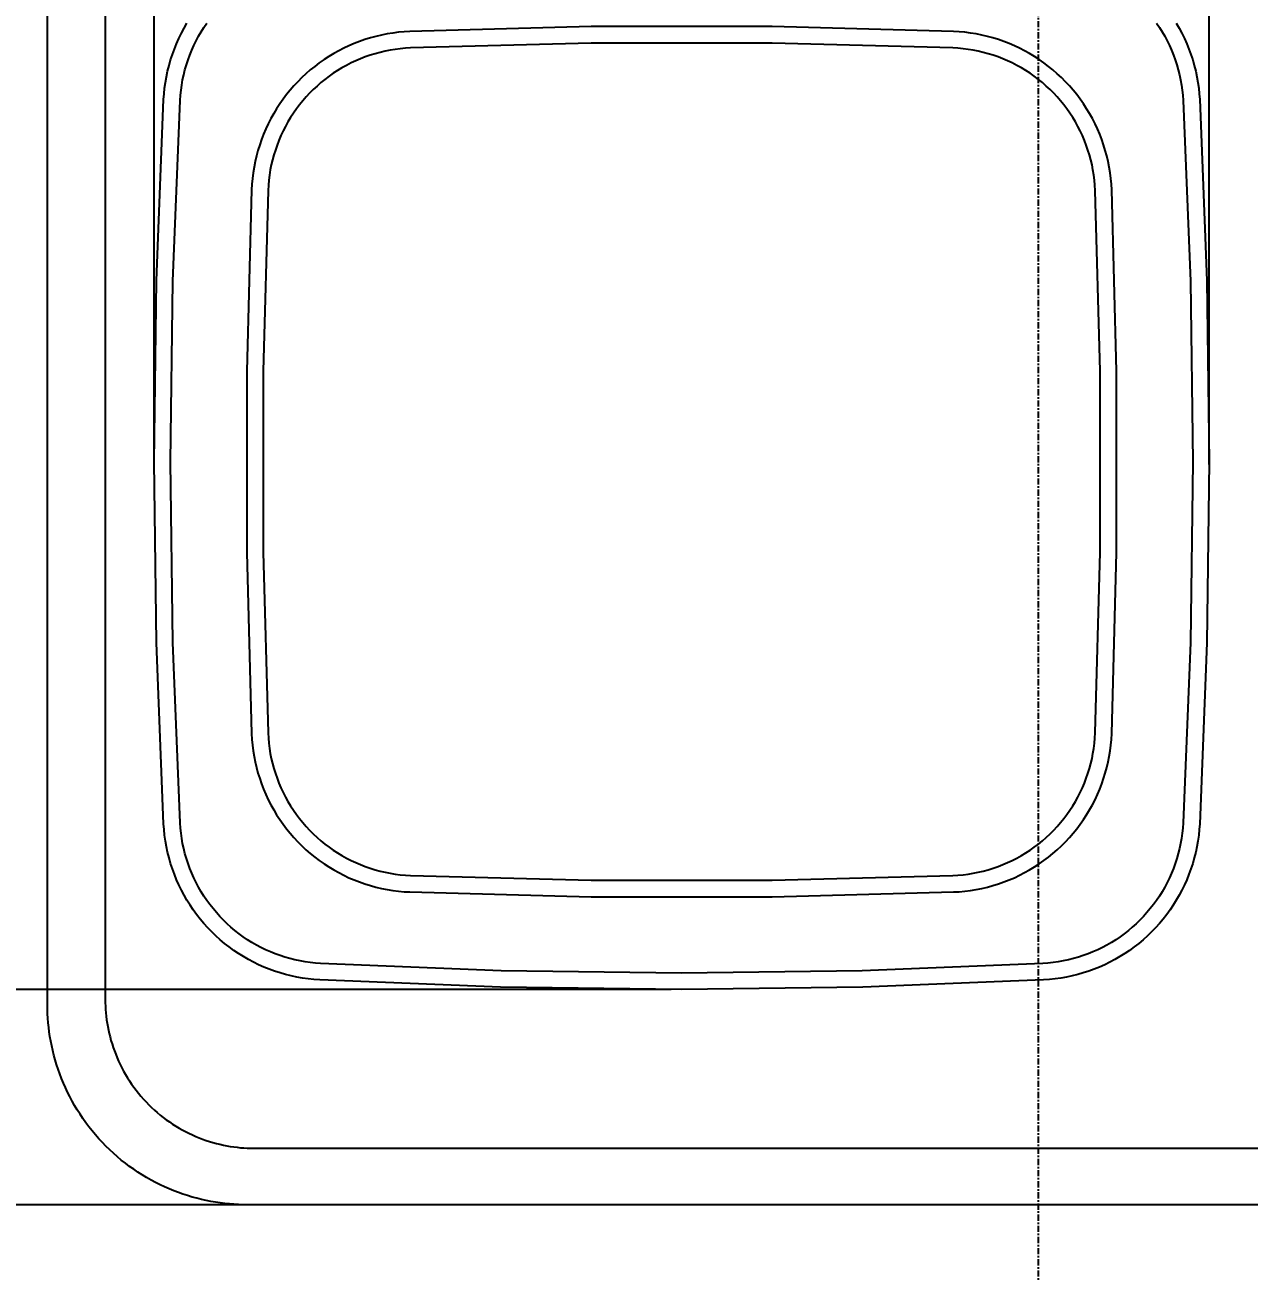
# Model space of a CAD drawing. Header units: millimetres. Extents: x 2411 to 3461, y 1233 to 2718.
# Drawn here: x 2595.2 to 2669.3, y 2115.9 to 2191.3 of the extents above; entities that cross this region are included whole.
import ezdxf

# ---------------------------------------------------------------- set-up
doc = ezdxf.new("R2010")
doc.units = ezdxf.units.MM
doc.linetypes.add('CENTER', pattern=[0.6, 0.375, -0.075, 0.075, -0.075])
for name, color, linetype in [('CEN2', 1, 'Continuous'), ('DIM2', 3, 'Continuous'), ('main', 7, 'Continuous')]:
    doc.layers.add(name, color=color, linetype=linetype)
doc.styles.get("Standard").update_dxf_attribs({"font": 'arial.ttf'})
doc.dimstyles.new('ISO-25', dxfattribs={"dimtxt": 2.5, "dimasz": 2.5, "dimexe": 1.25, "dimexo": 0.625, "dimtad": 1, "dimtxsty": 'Standard', "dimcen": 2.5, "dimadec": 0, "dimazin": 0, "dimtfac": 1, "dimtmove": 0, "dimatfit": 3, "dimfxl": 1, "dimarcsym": 0})

# ---------------------------------------------------------------- blocks, each defined once
blk = doc.blocks.new('*D41')
at = {"layer": 'Defpoints', "color": 0, "transparency": 16777216}
for p in [(2676.231, 2190.652), (2705.946, 2172.158)]:
    blk.add_point(p, dxfattribs=at)
at = {"layer": 'DIM2', "color": 0, "lineweight": -2, "transparency": 16777216}
for p, q in [((2666.043, 2196.992), (2655.855, 2203.333)), ((2676.231, 2190.652), (2705.946, 2172.158)), ((2761.295, 2137.71), (2716.134, 2165.817))]:
    blk.add_line(p, q, dxfattribs=at)
at = {"layer": 'DIM2', "color": 0, "transparency": 16777216}
for points in [[(2667.1, 2198.69), (2664.986, 2195.294), (2676.231, 2190.652)], [(2717.191, 2167.515), (2715.077, 2164.119), (2705.946, 2172.158)]]:
    blk.add_solid(points, dxfattribs=at)
at = {"layer": 'DIM2', "color": 0, "transparency": 16777216, "insert": (2750.413, 2159.205), "char_height": 15, "attachment_point": 5, "rotation": 328.10268}
blk.add_mtext('{\\fMS PGothic|b0|i0|c128|p34;∅35}', dxfattribs=at)
blk = doc.blocks.new('*D42')
at = {"layer": 'Defpoints', "color": 0, "transparency": 16777216}
for p in [(2634.986, 2196.802), (2556.517, 2132.913), (2634.986, 2132.913)]:
    blk.add_point(p, dxfattribs=at)
at = {"layer": 'DIM2', "color": 0, "lineweight": -2, "transparency": 16777216}
for p, q in [((2634.361, 2196.802), (2555.267, 2196.802)), ((2556.517, 2184.802), (2556.517, 2144.913)), ((2634.361, 2132.913), (2555.267, 2132.913))]:
    blk.add_line(p, q, dxfattribs=at)
at = {"layer": 'DIM2', "color": 0, "transparency": 16777216}
for points in [[(2554.517, 2184.802), (2558.517, 2184.802), (2556.517, 2196.802)], [(2554.517, 2144.913), (2558.517, 2144.913), (2556.517, 2132.913)]]:
    blk.add_solid(points, dxfattribs=at)
at = {"layer": 'DIM2', "color": 0, "transparency": 16777216, "insert": (2543.859, 2164.857), "char_height": 15, "attachment_point": 5, "rotation": 90}
blk.add_mtext('64', dxfattribs=at)
blk = doc.blocks.new('*D35')
at = {"layer": 'Defpoints', "color": 0, "transparency": 16777216}
for p in [(2666.93, 2236.157), (2603.043, 2164.063), (2666.93, 2164.063)]:
    blk.add_point(p, dxfattribs=at)
at = {"layer": 'DIM2', "color": 0, "lineweight": -2, "transparency": 16777216}
for p, q in [((2603.043, 2164.688), (2603.043, 2237.407)), ((2666.93, 2164.688), (2666.93, 2237.407)), ((2615.043, 2236.157), (2654.93, 2236.157))]:
    blk.add_line(p, q, dxfattribs=at)
at = {"layer": 'DIM2', "color": 0, "transparency": 16777216}
for points in [[(2615.043, 2238.157), (2615.043, 2234.157), (2603.043, 2236.157)], [(2654.93, 2238.157), (2654.93, 2234.157), (2666.93, 2236.157)]]:
    blk.add_solid(points, dxfattribs=at)
at = {"layer": 'DIM2', "color": 0, "transparency": 16777216, "insert": (2634.986, 2248.816), "char_height": 15, "attachment_point": 5}
blk.add_mtext('64', dxfattribs=at)
blk = doc.blocks.new('*D37')
at = {"layer": 'Defpoints', "color": 0, "transparency": 16777216}
for p in [(2617.309, 2221.892), (2511.226, 2119.892), (2626.82, 2119.892)]:
    blk.add_point(p, dxfattribs=at)
at = {"layer": 'DIM2', "color": 0, "lineweight": -2, "transparency": 16777216}
for p, q in [((2616.684, 2221.892), (2509.976, 2221.892)), ((2511.226, 2209.892), (2511.226, 2131.892)), ((2626.195, 2119.892), (2509.976, 2119.892))]:
    blk.add_line(p, q, dxfattribs=at)
at = {"layer": 'DIM2', "color": 0, "transparency": 16777216}
for points in [[(2509.226, 2209.892), (2513.226, 2209.892), (2511.226, 2221.892)], [(2509.226, 2131.892), (2513.226, 2131.892), (2511.226, 2119.892)]]:
    blk.add_solid(points, dxfattribs=at)
at = {"layer": 'DIM2', "color": 0, "transparency": 16777216, "insert": (2498.568, 2169.81), "char_height": 15, "attachment_point": 5, "rotation": 90}
blk.add_mtext('102', dxfattribs=at)

msp = doc.modelspace()

# ---------------------------------------------------------------- linework, layer by layer
at = {"layer": 'CEN2', "linetype": 'CENTER'}
msp.add_line((2656.589, 1958.27), (2656.589, 2229.61), dxfattribs=at)
at = {"layer": 'main'}
for p, q in [((2596.592, 2131.724), (2596.589, 2197.539)), ((2600.091, 2197.511), (2600.089, 2132.311)), ((2604.547, 2190.468), (2604.699, 2190.781)), ((2604.699, 2190.781), (2604.863, 2191.089)), ((2604.863, 2191.089), (2605.037, 2191.391)), ((2605.738, 2190.604), (2605.894, 2190.875)), ((2605.894, 2190.875), (2606.061, 2191.141)), ((2606.061, 2191.141), (2606.236, 2191.401)), ((2617.155, 2190.745), (2616.816, 2190.677)), ((2617.497, 2190.8), (2617.155, 2190.745)), ((2617.841, 2190.844), (2617.497, 2190.8)), ((2618.186, 2190.876), (2617.841, 2190.844)), ((2618.531, 2190.896), (2618.186, 2190.876)), ((2629.5, 2191.189), (2618.531, 2190.896)), ((2640.473, 2191.189), (2629.5, 2191.189)), ((2651.441, 2190.896), (2640.473, 2191.189)), ((2651.787, 2190.876), (2651.441, 2190.896)), ((2652.132, 2190.844), (2651.787, 2190.876)), ((2652.476, 2190.8), (2652.132, 2190.844)), ((2652.817, 2190.745), (2652.476, 2190.8)), ((2653.157, 2190.677), (2652.817, 2190.745)), ((2663.737, 2191.401), (2663.912, 2191.141)), ((2663.912, 2191.141), (2664.078, 2190.875)), ((2664.078, 2190.875), (2664.235, 2190.604)), ((2664.935, 2191.391), (2665.11, 2191.089)), ((2665.11, 2191.089), (2665.273, 2190.781)), ((2665.273, 2190.781), (2665.426, 2190.468)), ((2604.274, 2189.827), (2604.405, 2190.15)), ((2604.405, 2190.15), (2604.547, 2190.468)), ((2605.325, 2189.759), (2605.453, 2190.045)), ((2605.453, 2190.045), (2605.59, 2190.327)), ((2605.59, 2190.327), (2605.738, 2190.604)), ((2614.845, 2190.03), (2614.531, 2189.883)), ((2615.163, 2190.166), (2614.845, 2190.03)), ((2615.486, 2190.291), (2615.163, 2190.166)), ((2615.813, 2190.405), (2615.486, 2190.291)), ((2616.144, 2190.507), (2615.813, 2190.405)), ((2616.478, 2190.598), (2616.144, 2190.507)), ((2616.816, 2190.677), (2616.478, 2190.598)), ((2629.513, 2190.19), (2618.571, 2189.897)), ((2640.459, 2190.19), (2629.513, 2190.19)), ((2651.401, 2189.897), (2640.459, 2190.19)), ((2653.494, 2190.598), (2653.157, 2190.677)), ((2653.829, 2190.507), (2653.494, 2190.598)), ((2654.16, 2190.405), (2653.829, 2190.507)), ((2654.487, 2190.291), (2654.16, 2190.405)), ((2654.81, 2190.166), (2654.487, 2190.291)), ((2655.128, 2190.03), (2654.81, 2190.166)), ((2655.442, 2189.883), (2655.128, 2190.03)), ((2664.235, 2190.604), (2664.382, 2190.327)), ((2664.382, 2190.327), (2664.52, 2190.045)), ((2664.52, 2190.045), (2664.648, 2189.759)), ((2665.426, 2190.468), (2665.568, 2190.15)), ((2665.568, 2190.15), (2665.699, 2189.827)), ((2604.047, 2189.168), (2604.155, 2189.499)), ((2604.155, 2189.499), (2604.274, 2189.827)), ((2605.003, 2188.875), (2605.1, 2189.173)), ((2605.1, 2189.173), (2605.208, 2189.468)), ((2605.208, 2189.468), (2605.325, 2189.759)), ((2613.333, 2189.188), (2613.05, 2188.989)), ((2613.624, 2189.377), (2613.333, 2189.188)), ((2613.92, 2189.556), (2613.624, 2189.377)), ((2614.223, 2189.725), (2613.92, 2189.556)), ((2614.531, 2189.883), (2614.223, 2189.725)), ((2615.54, 2189.241), (2615.253, 2189.118)), ((2615.83, 2189.353), (2615.54, 2189.241)), ((2616.125, 2189.456), (2615.83, 2189.353)), ((2616.423, 2189.548), (2616.125, 2189.456)), ((2616.724, 2189.63), (2616.423, 2189.548)), ((2617.027, 2189.701), (2616.724, 2189.63)), ((2617.333, 2189.761), (2617.027, 2189.701)), ((2617.641, 2189.812), (2617.333, 2189.761)), ((2617.95, 2189.851), (2617.641, 2189.812)), ((2618.26, 2189.879), (2617.95, 2189.851)), ((2618.571, 2189.897), (2618.26, 2189.879)), ((2651.713, 2189.879), (2651.401, 2189.897)), ((2652.023, 2189.851), (2651.713, 2189.879)), ((2652.332, 2189.812), (2652.023, 2189.851)), ((2652.64, 2189.761), (2652.332, 2189.812)), ((2652.946, 2189.701), (2652.64, 2189.761)), ((2653.249, 2189.63), (2652.946, 2189.701)), ((2653.55, 2189.548), (2653.249, 2189.63)), ((2653.848, 2189.456), (2653.55, 2189.548)), ((2654.142, 2189.353), (2653.848, 2189.456)), ((2654.433, 2189.241), (2654.142, 2189.353)), ((2654.72, 2189.118), (2654.433, 2189.241)), ((2655.75, 2189.725), (2655.442, 2189.883)), ((2656.053, 2189.556), (2655.75, 2189.725)), ((2656.349, 2189.377), (2656.053, 2189.556)), ((2656.639, 2189.188), (2656.349, 2189.377)), ((2656.923, 2188.989), (2656.639, 2189.188)), ((2664.648, 2189.759), (2664.765, 2189.468)), ((2664.765, 2189.468), (2664.873, 2189.173)), ((2664.873, 2189.173), (2664.97, 2188.875)), ((2665.699, 2189.827), (2665.818, 2189.499)), ((2665.818, 2189.499), (2665.926, 2189.168)), ((2603.794, 2188.154), (2603.867, 2188.495)), ((2603.867, 2188.495), (2603.951, 2188.833)), ((2603.951, 2188.833), (2604.047, 2189.168)), ((2604.841, 2188.269), (2604.917, 2188.574)), ((2604.917, 2188.574), (2605.003, 2188.875)), ((2612.505, 2188.562), (2612.243, 2188.335)), ((2612.774, 2188.781), (2612.505, 2188.562)), ((2613.05, 2188.989), (2612.774, 2188.781)), ((2614.154, 2188.531), (2613.893, 2188.361)), ((2614.421, 2188.692), (2614.154, 2188.531)), ((2614.693, 2188.844), (2614.421, 2188.692)), ((2614.971, 2188.986), (2614.693, 2188.844)), ((2615.253, 2189.118), (2614.971, 2188.986)), ((2655.002, 2188.986), (2654.72, 2189.118)), ((2655.279, 2188.844), (2655.002, 2188.986)), ((2655.552, 2188.692), (2655.279, 2188.844)), ((2655.819, 2188.531), (2655.552, 2188.692)), ((2656.08, 2188.361), (2655.819, 2188.531)), ((2657.199, 2188.781), (2656.923, 2188.989)), ((2657.468, 2188.562), (2657.199, 2188.781)), ((2657.73, 2188.335), (2657.468, 2188.562)), ((2664.97, 2188.875), (2665.056, 2188.574)), ((2665.056, 2188.574), (2665.132, 2188.269)), ((2665.926, 2189.168), (2666.022, 2188.833)), ((2666.022, 2188.833), (2666.106, 2188.495)), ((2666.106, 2188.495), (2666.179, 2188.154)), ((2603.685, 2187.466), (2603.733, 2187.811)), ((2603.733, 2187.811), (2603.794, 2188.154)), ((2604.721, 2187.654), (2604.775, 2187.963)), ((2604.775, 2187.963), (2604.841, 2188.269)), ((2611.745, 2187.854), (2611.509, 2187.601)), ((2611.99, 2188.099), (2611.745, 2187.854)), ((2612.243, 2188.335), (2611.99, 2188.099)), ((2613.147, 2187.798), (2612.912, 2187.593)), ((2613.389, 2187.994), (2613.147, 2187.798)), ((2613.638, 2188.182), (2613.389, 2187.994)), ((2613.893, 2188.361), (2613.638, 2188.182)), ((2656.335, 2188.182), (2656.08, 2188.361)), ((2656.584, 2187.994), (2656.335, 2188.182)), ((2656.826, 2187.798), (2656.584, 2187.994)), ((2657.061, 2187.593), (2656.826, 2187.798)), ((2657.983, 2188.099), (2657.73, 2188.335)), ((2658.228, 2187.854), (2657.983, 2188.099)), ((2658.464, 2187.601), (2658.228, 2187.854)), ((2665.132, 2188.269), (2665.197, 2187.963)), ((2665.197, 2187.963), (2665.252, 2187.654)), ((2666.179, 2188.154), (2666.239, 2187.811)), ((2666.239, 2187.811), (2666.288, 2187.466)), ((2603.624, 2186.772), (2603.648, 2187.119)), ((2603.648, 2187.119), (2603.685, 2187.466)), ((2604.622, 2186.719), (2604.644, 2187.032)), ((2604.644, 2187.032), (2604.677, 2187.343)), ((2604.677, 2187.343), (2604.721, 2187.654)), ((2611.063, 2187.07), (2610.855, 2186.794)), ((2611.281, 2187.339), (2611.063, 2187.07)), ((2611.509, 2187.601), (2611.281, 2187.339)), ((2612.251, 2186.932), (2612.046, 2186.697)), ((2612.463, 2187.16), (2612.251, 2186.932)), ((2612.684, 2187.381), (2612.463, 2187.16)), ((2612.912, 2187.593), (2612.684, 2187.381)), ((2657.289, 2187.381), (2657.061, 2187.593)), ((2657.51, 2187.16), (2657.289, 2187.381)), ((2657.722, 2186.932), (2657.51, 2187.16)), ((2657.927, 2186.697), (2657.722, 2186.932)), ((2658.691, 2187.339), (2658.464, 2187.601)), ((2658.91, 2187.07), (2658.691, 2187.339)), ((2659.118, 2186.794), (2658.91, 2187.07)), ((2665.252, 2187.654), (2665.296, 2187.343)), ((2665.296, 2187.343), (2665.329, 2187.032)), ((2665.329, 2187.032), (2665.351, 2186.719)), ((2666.288, 2187.466), (2666.325, 2187.119)), ((2666.325, 2187.119), (2666.349, 2186.772)), ((2603.187, 2175.818), (2603.624, 2186.772)), ((2604.187, 2175.792), (2604.622, 2186.719)), ((2610.466, 2186.22), (2610.288, 2185.924)), ((2610.656, 2186.51), (2610.466, 2186.22)), ((2610.855, 2186.794), (2610.656, 2186.51)), ((2611.662, 2186.206), (2611.483, 2185.951)), ((2611.85, 2186.455), (2611.662, 2186.206)), ((2612.046, 2186.697), (2611.85, 2186.455)), ((2658.123, 2186.455), (2657.927, 2186.697)), ((2658.311, 2186.206), (2658.123, 2186.455)), ((2658.49, 2185.951), (2658.311, 2186.206)), ((2659.317, 2186.51), (2659.118, 2186.794)), ((2659.506, 2186.22), (2659.317, 2186.51)), ((2659.685, 2185.924), (2659.506, 2186.22)), ((2665.351, 2186.719), (2665.786, 2175.792)), ((2666.349, 2186.772), (2666.785, 2175.818)), ((2610.119, 2185.621), (2609.961, 2185.313)), ((2610.288, 2185.924), (2610.119, 2185.621)), ((2611.152, 2185.423), (2611, 2185.15)), ((2611.313, 2185.69), (2611.152, 2185.423)), ((2611.483, 2185.951), (2611.313, 2185.69)), ((2658.66, 2185.69), (2658.49, 2185.951)), ((2658.821, 2185.423), (2658.66, 2185.69)), ((2658.973, 2185.15), (2658.821, 2185.423)), ((2659.854, 2185.621), (2659.685, 2185.924)), ((2660.012, 2185.313), (2659.854, 2185.621)), ((2609.678, 2184.681), (2609.553, 2184.358)), ((2609.814, 2184.999), (2609.678, 2184.681)), ((2609.961, 2185.313), (2609.814, 2184.999)), ((2610.858, 2184.873), (2610.725, 2184.591)), ((2611, 2185.15), (2610.858, 2184.873)), ((2659.115, 2184.873), (2658.973, 2185.15)), ((2659.247, 2184.591), (2659.115, 2184.873)), ((2660.159, 2184.999), (2660.012, 2185.313)), ((2660.295, 2184.681), (2660.159, 2184.999)), ((2660.42, 2184.358), (2660.295, 2184.681)), ((2609.439, 2184.03), (2609.337, 2183.7)), ((2609.553, 2184.358), (2609.439, 2184.03)), ((2610.49, 2184.013), (2610.388, 2183.719)), ((2610.603, 2184.304), (2610.49, 2184.013)), ((2610.725, 2184.591), (2610.603, 2184.304)), ((2659.37, 2184.304), (2659.247, 2184.591)), ((2659.482, 2184.013), (2659.37, 2184.304)), ((2659.585, 2183.719), (2659.482, 2184.013)), ((2660.534, 2184.03), (2660.42, 2184.358)), ((2660.636, 2183.7), (2660.534, 2184.03)), ((2609.246, 2183.365), (2609.167, 2183.028)), ((2609.337, 2183.7), (2609.246, 2183.365)), ((2610.296, 2183.421), (2610.214, 2183.12)), ((2610.388, 2183.719), (2610.296, 2183.421)), ((2659.677, 2183.421), (2659.585, 2183.719)), ((2659.759, 2183.12), (2659.677, 2183.421)), ((2660.727, 2183.365), (2660.636, 2183.7)), ((2660.806, 2183.028), (2660.727, 2183.365)), ((2609.099, 2182.688), (2609.044, 2182.347)), ((2609.167, 2183.028), (2609.099, 2182.688)), ((2610.082, 2182.511), (2610.032, 2182.203)), ((2610.143, 2182.817), (2610.082, 2182.511)), ((2610.214, 2183.12), (2610.143, 2182.817)), ((2659.83, 2182.817), (2659.759, 2183.12)), ((2659.89, 2182.511), (2659.83, 2182.817)), ((2659.941, 2182.203), (2659.89, 2182.511)), ((2660.874, 2182.688), (2660.806, 2183.028)), ((2660.929, 2182.347), (2660.874, 2182.688)), ((2608.968, 2181.658), (2608.948, 2181.312)), ((2609, 2182.003), (2608.968, 2181.658)), ((2609.044, 2182.347), (2609, 2182.003)), ((2609.993, 2181.894), (2609.964, 2181.584)), ((2610.032, 2182.203), (2609.993, 2181.894)), ((2659.98, 2181.894), (2659.941, 2182.203)), ((2660.008, 2181.584), (2659.98, 2181.894)), ((2660.973, 2182.003), (2660.929, 2182.347)), ((2661.005, 2181.658), (2660.973, 2182.003)), ((2661.025, 2181.312), (2661.005, 2181.658)), ((2608.948, 2181.312), (2608.655, 2170.344)), ((2609.947, 2181.272), (2609.654, 2170.33)), ((2609.964, 2181.584), (2609.947, 2181.272)), ((2660.026, 2181.272), (2660.008, 2181.584)), ((2660.319, 2170.33), (2660.026, 2181.272)), ((2661.318, 2170.344), (2661.025, 2181.312)), ((2603.042, 2164.857), (2603.187, 2175.818)), ((2604.042, 2164.857), (2604.187, 2175.792)), ((2665.786, 2175.792), (2665.931, 2164.857)), ((2666.785, 2175.818), (2666.931, 2164.857)), ((2608.655, 2170.344), (2608.655, 2159.371)), ((2609.654, 2170.33), (2609.654, 2159.384)), ((2660.319, 2159.384), (2660.319, 2170.33)), ((2661.318, 2159.371), (2661.318, 2170.344)), ((2603.187, 2153.896), (2603.042, 2164.857)), ((2604.187, 2153.923), (2604.042, 2164.857)), ((2665.931, 2164.857), (2665.786, 2153.923)), ((2666.931, 2164.857), (2666.785, 2153.896)), ((2608.655, 2159.371), (2608.948, 2148.402)), ((2609.654, 2159.384), (2609.947, 2148.442)), ((2660.026, 2148.442), (2660.319, 2159.384)), ((2661.025, 2148.402), (2661.318, 2159.371)), ((2603.624, 2142.943), (2603.187, 2153.896)), ((2604.622, 2142.996), (2604.187, 2153.923)), ((2665.786, 2153.923), (2665.351, 2142.996)), ((2666.785, 2153.896), (2666.349, 2142.943)), ((2608.948, 2148.402), (2608.968, 2148.057)), ((2608.968, 2148.057), (2609, 2147.712)), ((2609, 2147.712), (2609.044, 2147.368)), ((2609.947, 2148.442), (2609.964, 2148.131)), ((2609.964, 2148.131), (2609.993, 2147.821)), ((2609.993, 2147.821), (2610.032, 2147.512)), ((2659.941, 2147.512), (2659.98, 2147.821)), ((2659.98, 2147.821), (2660.008, 2148.131)), ((2660.008, 2148.131), (2660.026, 2148.442)), ((2660.929, 2147.368), (2660.973, 2147.712)), ((2660.973, 2147.712), (2661.005, 2148.057)), ((2661.005, 2148.057), (2661.025, 2148.402)), ((2609.044, 2147.368), (2609.099, 2147.026)), ((2609.099, 2147.026), (2609.167, 2146.687)), ((2610.032, 2147.512), (2610.082, 2147.204)), ((2610.082, 2147.204), (2610.143, 2146.898)), ((2659.83, 2146.898), (2659.89, 2147.204)), ((2659.89, 2147.204), (2659.941, 2147.512)), ((2660.806, 2146.687), (2660.874, 2147.026)), ((2660.874, 2147.026), (2660.929, 2147.368)), ((2609.167, 2146.687), (2609.246, 2146.349)), ((2609.246, 2146.349), (2609.337, 2146.015)), ((2610.143, 2146.898), (2610.214, 2146.595)), ((2610.214, 2146.595), (2610.296, 2146.294)), ((2610.296, 2146.294), (2610.388, 2145.996)), ((2659.585, 2145.996), (2659.677, 2146.294)), ((2659.677, 2146.294), (2659.759, 2146.595)), ((2659.759, 2146.595), (2659.83, 2146.898)), ((2660.636, 2146.015), (2660.727, 2146.349)), ((2660.727, 2146.349), (2660.806, 2146.687)), ((2609.337, 2146.015), (2609.439, 2145.684)), ((2609.439, 2145.684), (2609.553, 2145.357)), ((2610.388, 2145.996), (2610.49, 2145.701)), ((2610.49, 2145.701), (2610.603, 2145.411)), ((2659.37, 2145.411), (2659.482, 2145.701)), ((2659.482, 2145.701), (2659.585, 2145.996)), ((2660.42, 2145.357), (2660.534, 2145.684)), ((2660.534, 2145.684), (2660.636, 2146.015)), ((2609.553, 2145.357), (2609.678, 2145.034)), ((2609.678, 2145.034), (2609.814, 2144.716)), ((2609.814, 2144.716), (2609.961, 2144.402)), ((2610.603, 2145.411), (2610.725, 2145.124)), ((2610.725, 2145.124), (2610.858, 2144.842)), ((2610.858, 2144.842), (2611, 2144.564)), ((2658.973, 2144.564), (2659.115, 2144.842)), ((2659.115, 2144.842), (2659.247, 2145.124)), ((2659.247, 2145.124), (2659.37, 2145.411)), ((2660.012, 2144.402), (2660.159, 2144.716)), ((2660.159, 2144.716), (2660.295, 2145.034)), ((2660.295, 2145.034), (2660.42, 2145.357)), ((2609.961, 2144.402), (2610.119, 2144.094)), ((2610.119, 2144.094), (2610.288, 2143.791)), ((2611, 2144.564), (2611.152, 2144.292)), ((2611.152, 2144.292), (2611.313, 2144.025)), ((2611.313, 2144.025), (2611.483, 2143.764)), ((2658.49, 2143.764), (2658.66, 2144.025)), ((2658.66, 2144.025), (2658.821, 2144.292)), ((2658.821, 2144.292), (2658.973, 2144.564)), ((2659.685, 2143.791), (2659.854, 2144.094)), ((2659.854, 2144.094), (2660.012, 2144.402)), ((2610.288, 2143.791), (2610.466, 2143.495)), ((2610.466, 2143.495), (2610.656, 2143.204)), ((2610.656, 2143.204), (2610.855, 2142.921)), ((2611.483, 2143.764), (2611.662, 2143.509)), ((2611.662, 2143.509), (2611.85, 2143.26)), ((2611.85, 2143.26), (2612.046, 2143.018)), ((2657.927, 2143.018), (2658.123, 2143.26)), ((2658.123, 2143.26), (2658.311, 2143.509)), ((2658.311, 2143.509), (2658.49, 2143.764)), ((2659.118, 2142.921), (2659.317, 2143.204)), ((2659.317, 2143.204), (2659.506, 2143.495)), ((2659.506, 2143.495), (2659.685, 2143.791)), ((2603.648, 2142.595), (2603.624, 2142.943)), ((2603.685, 2142.249), (2603.648, 2142.595)), ((2604.644, 2142.683), (2604.622, 2142.996)), ((2604.677, 2142.371), (2604.644, 2142.683)), ((2610.855, 2142.921), (2611.063, 2142.645)), ((2611.063, 2142.645), (2611.281, 2142.375)), ((2612.046, 2143.018), (2612.251, 2142.783)), ((2612.251, 2142.783), (2612.463, 2142.555)), ((2612.463, 2142.555), (2612.684, 2142.334)), ((2657.289, 2142.334), (2657.51, 2142.555)), ((2657.51, 2142.555), (2657.722, 2142.783)), ((2657.722, 2142.783), (2657.927, 2143.018)), ((2658.691, 2142.375), (2658.91, 2142.645)), ((2658.91, 2142.645), (2659.118, 2142.921)), ((2665.329, 2142.683), (2665.296, 2142.371)), ((2665.351, 2142.996), (2665.329, 2142.683)), ((2666.325, 2142.595), (2666.288, 2142.249)), ((2666.349, 2142.943), (2666.325, 2142.595)), ((2603.733, 2141.904), (2603.685, 2142.249)), ((2603.794, 2141.561), (2603.733, 2141.904)), ((2604.721, 2142.061), (2604.677, 2142.371)), ((2604.775, 2141.752), (2604.721, 2142.061)), ((2604.841, 2141.445), (2604.775, 2141.752)), ((2611.281, 2142.375), (2611.509, 2142.114)), ((2611.509, 2142.114), (2611.745, 2141.861)), ((2611.745, 2141.861), (2611.99, 2141.616)), ((2612.684, 2142.334), (2612.912, 2142.122)), ((2612.912, 2142.122), (2613.147, 2141.917)), ((2613.147, 2141.917), (2613.389, 2141.721)), ((2613.389, 2141.721), (2613.638, 2141.533)), ((2656.335, 2141.533), (2656.584, 2141.721)), ((2656.584, 2141.721), (2656.826, 2141.917)), ((2656.826, 2141.917), (2657.061, 2142.122)), ((2657.061, 2142.122), (2657.289, 2142.334)), ((2657.983, 2141.616), (2658.228, 2141.861)), ((2658.228, 2141.861), (2658.464, 2142.114)), ((2658.464, 2142.114), (2658.691, 2142.375)), ((2665.197, 2141.752), (2665.132, 2141.445)), ((2665.252, 2142.061), (2665.197, 2141.752)), ((2665.296, 2142.371), (2665.252, 2142.061)), ((2666.239, 2141.904), (2666.179, 2141.561)), ((2666.288, 2142.249), (2666.239, 2141.904)), ((2603.867, 2141.22), (2603.794, 2141.561)), ((2603.951, 2140.882), (2603.867, 2141.22)), ((2604.917, 2141.141), (2604.841, 2141.445)), ((2605.003, 2140.84), (2604.917, 2141.141)), ((2611.99, 2141.616), (2612.243, 2141.38)), ((2612.243, 2141.38), (2612.505, 2141.152)), ((2612.505, 2141.152), (2612.774, 2140.934)), ((2612.774, 2140.934), (2613.05, 2140.726)), ((2613.638, 2141.533), (2613.893, 2141.354)), ((2613.893, 2141.354), (2614.154, 2141.183)), ((2614.154, 2141.183), (2614.421, 2141.023)), ((2614.421, 2141.023), (2614.693, 2140.871)), ((2655.279, 2140.871), (2655.552, 2141.023)), ((2655.552, 2141.023), (2655.819, 2141.183)), ((2655.819, 2141.183), (2656.08, 2141.354)), ((2656.08, 2141.354), (2656.335, 2141.533)), ((2656.923, 2140.726), (2657.199, 2140.934)), ((2657.199, 2140.934), (2657.468, 2141.152)), ((2657.468, 2141.152), (2657.73, 2141.38)), ((2657.73, 2141.38), (2657.983, 2141.616)), ((2665.056, 2141.141), (2664.97, 2140.84)), ((2665.132, 2141.445), (2665.056, 2141.141)), ((2666.106, 2141.22), (2666.022, 2140.882)), ((2666.179, 2141.561), (2666.106, 2141.22)), ((2604.047, 2140.547), (2603.951, 2140.882)), ((2604.155, 2140.215), (2604.047, 2140.547)), ((2604.274, 2139.888), (2604.155, 2140.215)), ((2605.1, 2140.541), (2605.003, 2140.84)), ((2605.208, 2140.247), (2605.1, 2140.541)), ((2605.325, 2139.956), (2605.208, 2140.247)), ((2613.05, 2140.726), (2613.333, 2140.527)), ((2613.333, 2140.527), (2613.624, 2140.337)), ((2613.624, 2140.337), (2613.92, 2140.159)), ((2613.92, 2140.159), (2614.223, 2139.99)), ((2614.693, 2140.871), (2614.971, 2140.729)), ((2614.971, 2140.729), (2615.253, 2140.596)), ((2615.253, 2140.596), (2615.54, 2140.474)), ((2615.54, 2140.474), (2615.83, 2140.361)), ((2615.83, 2140.361), (2616.125, 2140.259)), ((2616.125, 2140.259), (2616.423, 2140.167)), ((2616.423, 2140.167), (2616.724, 2140.085)), ((2653.249, 2140.085), (2653.55, 2140.167)), ((2653.55, 2140.167), (2653.848, 2140.259)), ((2653.848, 2140.259), (2654.142, 2140.361)), ((2654.142, 2140.361), (2654.433, 2140.474)), ((2654.433, 2140.474), (2654.72, 2140.596)), ((2654.72, 2140.596), (2655.002, 2140.729)), ((2655.002, 2140.729), (2655.279, 2140.871)), ((2655.75, 2139.99), (2656.053, 2140.159)), ((2656.053, 2140.159), (2656.349, 2140.337)), ((2656.349, 2140.337), (2656.639, 2140.527)), ((2656.639, 2140.527), (2656.923, 2140.726)), ((2664.765, 2140.247), (2664.648, 2139.956)), ((2664.873, 2140.541), (2664.765, 2140.247)), ((2664.97, 2140.84), (2664.873, 2140.541)), ((2665.818, 2140.215), (2665.699, 2139.888)), ((2665.926, 2140.547), (2665.818, 2140.215)), ((2666.022, 2140.882), (2665.926, 2140.547)), ((2604.405, 2139.565), (2604.274, 2139.888)), ((2604.547, 2139.247), (2604.405, 2139.565)), ((2605.453, 2139.67), (2605.325, 2139.956)), ((2605.59, 2139.388), (2605.453, 2139.67)), ((2614.223, 2139.99), (2614.531, 2139.832)), ((2614.531, 2139.832), (2614.845, 2139.685)), ((2614.845, 2139.685), (2615.163, 2139.549)), ((2615.163, 2139.549), (2615.486, 2139.424)), ((2615.486, 2139.424), (2615.813, 2139.31)), ((2616.724, 2140.085), (2617.027, 2140.014)), ((2617.027, 2140.014), (2617.333, 2139.953)), ((2617.333, 2139.953), (2617.641, 2139.903)), ((2617.641, 2139.903), (2617.95, 2139.864)), ((2617.95, 2139.864), (2618.26, 2139.835)), ((2618.26, 2139.835), (2618.571, 2139.818)), ((2618.571, 2139.818), (2629.513, 2139.525)), ((2629.513, 2139.525), (2640.459, 2139.525)), ((2640.459, 2139.525), (2651.401, 2139.818)), ((2651.401, 2139.818), (2651.713, 2139.835)), ((2651.713, 2139.835), (2652.023, 2139.864)), ((2652.023, 2139.864), (2652.332, 2139.903)), ((2652.332, 2139.903), (2652.64, 2139.953)), ((2652.64, 2139.953), (2652.946, 2140.014)), ((2652.946, 2140.014), (2653.249, 2140.085)), ((2654.16, 2139.31), (2654.487, 2139.424)), ((2654.487, 2139.424), (2654.81, 2139.549)), ((2654.81, 2139.549), (2655.128, 2139.685)), ((2655.128, 2139.685), (2655.442, 2139.832)), ((2655.442, 2139.832), (2655.75, 2139.99)), ((2664.52, 2139.67), (2664.382, 2139.388)), ((2664.648, 2139.956), (2664.52, 2139.67)), ((2665.568, 2139.565), (2665.426, 2139.247)), ((2665.699, 2139.888), (2665.568, 2139.565)), ((2604.699, 2138.933), (2604.547, 2139.247)), ((2604.863, 2138.626), (2604.699, 2138.933)), ((2605.738, 2139.111), (2605.59, 2139.388)), ((2605.894, 2138.839), (2605.738, 2139.111)), ((2606.061, 2138.573), (2605.894, 2138.839)), ((2615.813, 2139.31), (2616.144, 2139.208)), ((2616.144, 2139.208), (2616.478, 2139.117)), ((2616.478, 2139.117), (2616.816, 2139.038)), ((2616.816, 2139.038), (2617.155, 2138.97)), ((2617.155, 2138.97), (2617.497, 2138.915)), ((2617.497, 2138.915), (2617.841, 2138.871)), ((2617.841, 2138.871), (2618.186, 2138.839)), ((2618.186, 2138.839), (2618.531, 2138.819)), ((2618.531, 2138.819), (2629.5, 2138.526)), ((2640.473, 2138.526), (2651.441, 2138.819)), ((2651.441, 2138.819), (2651.787, 2138.839)), ((2651.787, 2138.839), (2652.132, 2138.871)), ((2652.132, 2138.871), (2652.476, 2138.915)), ((2652.476, 2138.915), (2652.817, 2138.97)), ((2652.817, 2138.97), (2653.157, 2139.038)), ((2653.157, 2139.038), (2653.494, 2139.117)), ((2653.494, 2139.117), (2653.829, 2139.208)), ((2653.829, 2139.208), (2654.16, 2139.31)), ((2664.078, 2138.839), (2663.912, 2138.573)), ((2664.235, 2139.111), (2664.078, 2138.839)), ((2664.382, 2139.388), (2664.235, 2139.111)), ((2665.273, 2138.933), (2665.11, 2138.626)), ((2665.426, 2139.247), (2665.273, 2138.933)), ((2605.037, 2138.324), (2604.863, 2138.626)), ((2605.222, 2138.029), (2605.037, 2138.324)), ((2605.417, 2137.74), (2605.222, 2138.029)), ((2606.236, 2138.313), (2606.061, 2138.573)), ((2606.42, 2138.06), (2606.236, 2138.313)), ((2606.613, 2137.813), (2606.42, 2138.06)), ((2629.5, 2138.526), (2640.473, 2138.526)), ((2663.552, 2138.06), (2663.359, 2137.813)), ((2663.737, 2138.313), (2663.552, 2138.06)), ((2663.912, 2138.573), (2663.737, 2138.313)), ((2664.751, 2138.029), (2664.556, 2137.74)), ((2664.935, 2138.324), (2664.751, 2138.029)), ((2665.11, 2138.626), (2664.935, 2138.324)), ((2605.622, 2137.458), (2605.417, 2137.74)), ((2605.836, 2137.183), (2605.622, 2137.458)), ((2606.06, 2136.916), (2605.836, 2137.183)), ((2606.815, 2137.572), (2606.613, 2137.813)), ((2607.025, 2137.339), (2606.815, 2137.572)), ((2607.243, 2137.114), (2607.025, 2137.339)), ((2662.948, 2137.339), (2662.73, 2137.114)), ((2663.158, 2137.572), (2662.948, 2137.339)), ((2663.359, 2137.813), (2663.158, 2137.572)), ((2664.136, 2137.183), (2663.912, 2136.916)), ((2664.351, 2137.458), (2664.136, 2137.183)), ((2664.556, 2137.74), (2664.351, 2137.458)), ((2606.294, 2136.657), (2606.06, 2136.916)), ((2606.536, 2136.407), (2606.294, 2136.657)), ((2606.786, 2136.165), (2606.536, 2136.407)), ((2607.468, 2136.896), (2607.243, 2137.114)), ((2607.701, 2136.686), (2607.468, 2136.896)), ((2607.942, 2136.484), (2607.701, 2136.686)), ((2608.189, 2136.291), (2607.942, 2136.484)), ((2662.031, 2136.484), (2661.784, 2136.291)), ((2662.271, 2136.686), (2662.031, 2136.484)), ((2662.504, 2136.896), (2662.271, 2136.686)), ((2662.73, 2137.114), (2662.504, 2136.896)), ((2663.437, 2136.407), (2663.186, 2136.165)), ((2663.679, 2136.657), (2663.437, 2136.407)), ((2663.912, 2136.916), (2663.679, 2136.657)), ((2607.045, 2135.931), (2606.786, 2136.165)), ((2607.312, 2135.707), (2607.045, 2135.931)), ((2607.587, 2135.493), (2607.312, 2135.707)), ((2608.442, 2136.107), (2608.189, 2136.291)), ((2608.702, 2135.932), (2608.442, 2136.107)), ((2608.968, 2135.765), (2608.702, 2135.932)), ((2609.24, 2135.609), (2608.968, 2135.765)), ((2661.004, 2135.765), (2660.733, 2135.609)), ((2661.27, 2135.932), (2661.004, 2135.765)), ((2661.53, 2136.107), (2661.27, 2135.932)), ((2661.784, 2136.291), (2661.53, 2136.107)), ((2662.661, 2135.707), (2662.386, 2135.493)), ((2662.927, 2135.931), (2662.661, 2135.707)), ((2663.186, 2136.165), (2662.927, 2135.931)), ((2607.869, 2135.288), (2607.587, 2135.493)), ((2608.158, 2135.093), (2607.869, 2135.288)), ((2608.453, 2134.908), (2608.158, 2135.093)), ((2608.755, 2134.734), (2608.453, 2134.908)), ((2609.517, 2135.461), (2609.24, 2135.609)), ((2609.799, 2135.324), (2609.517, 2135.461)), ((2610.085, 2135.196), (2609.799, 2135.324)), ((2610.376, 2135.079), (2610.085, 2135.196)), ((2610.67, 2134.971), (2610.376, 2135.079)), ((2610.969, 2134.874), (2610.67, 2134.971)), ((2659.302, 2134.971), (2659.004, 2134.874)), ((2659.597, 2135.079), (2659.302, 2134.971)), ((2659.888, 2135.196), (2659.597, 2135.079)), ((2660.174, 2135.324), (2659.888, 2135.196)), ((2660.456, 2135.461), (2660.174, 2135.324)), ((2660.733, 2135.609), (2660.456, 2135.461)), ((2661.52, 2134.908), (2661.218, 2134.734)), ((2661.815, 2135.093), (2661.52, 2134.908)), ((2662.104, 2135.288), (2661.815, 2135.093)), ((2662.386, 2135.493), (2662.104, 2135.288)), ((2609.062, 2134.57), (2608.755, 2134.734)), ((2609.376, 2134.418), (2609.062, 2134.57)), ((2609.694, 2134.276), (2609.376, 2134.418)), ((2610.017, 2134.145), (2609.694, 2134.276)), ((2610.344, 2134.026), (2610.017, 2134.145)), ((2611.27, 2134.788), (2610.969, 2134.874)), ((2611.574, 2134.712), (2611.27, 2134.788)), ((2611.881, 2134.646), (2611.574, 2134.712)), ((2612.19, 2134.592), (2611.881, 2134.646)), ((2612.5, 2134.548), (2612.19, 2134.592)), ((2612.812, 2134.515), (2612.5, 2134.548)), ((2613.125, 2134.493), (2612.812, 2134.515)), ((2624.052, 2134.058), (2613.125, 2134.493)), ((2656.848, 2134.493), (2645.921, 2134.058)), ((2657.161, 2134.515), (2656.848, 2134.493)), ((2657.472, 2134.548), (2657.161, 2134.515)), ((2657.783, 2134.592), (2657.472, 2134.548)), ((2658.092, 2134.646), (2657.783, 2134.592)), ((2658.398, 2134.712), (2658.092, 2134.646)), ((2658.703, 2134.788), (2658.398, 2134.712)), ((2659.004, 2134.874), (2658.703, 2134.788)), ((2659.956, 2134.145), (2659.628, 2134.026)), ((2660.279, 2134.276), (2659.956, 2134.145)), ((2660.597, 2134.418), (2660.279, 2134.276)), ((2660.91, 2134.57), (2660.597, 2134.418)), ((2661.218, 2134.734), (2660.91, 2134.57)), ((2610.676, 2133.918), (2610.344, 2134.026)), ((2611.011, 2133.822), (2610.676, 2133.918)), ((2611.349, 2133.738), (2611.011, 2133.822)), ((2611.69, 2133.665), (2611.349, 2133.738)), ((2612.033, 2133.604), (2611.69, 2133.665)), ((2612.378, 2133.556), (2612.033, 2133.604)), ((2612.724, 2133.519), (2612.378, 2133.556)), ((2613.072, 2133.495), (2612.724, 2133.519)), ((2624.025, 2133.058), (2613.072, 2133.495)), ((2634.986, 2133.913), (2624.052, 2134.058)), ((2645.921, 2134.058), (2634.986, 2133.913)), ((2656.901, 2133.495), (2645.947, 2133.058)), ((2657.248, 2133.519), (2656.901, 2133.495)), ((2657.595, 2133.556), (2657.248, 2133.519)), ((2657.94, 2133.604), (2657.595, 2133.556)), ((2658.283, 2133.665), (2657.94, 2133.604)), ((2658.624, 2133.738), (2658.283, 2133.665)), ((2658.962, 2133.822), (2658.624, 2133.738)), ((2659.297, 2133.918), (2658.962, 2133.822)), ((2659.628, 2134.026), (2659.297, 2133.918)), ((2634.986, 2132.913), (2624.025, 2133.058)), ((2645.947, 2133.058), (2634.986, 2132.913)), ((2600.089, 2132.311), (2600.091, 2132.111)), ((2600.091, 2132.111), (2600.098, 2131.91)), ((2600.098, 2131.91), (2600.109, 2131.707)), ((2596.601, 2131.453), (2596.592, 2131.724)), ((2596.616, 2131.18), (2596.601, 2131.453)), ((2596.637, 2130.905), (2596.616, 2131.18)), ((2600.109, 2131.707), (2600.125, 2131.502)), ((2600.125, 2131.502), (2600.146, 2131.297)), ((2600.146, 2131.297), (2600.172, 2131.09)), ((2596.666, 2130.629), (2596.637, 2130.905)), ((2596.7, 2130.35), (2596.666, 2130.629)), ((2600.172, 2131.09), (2600.203, 2130.882)), ((2600.203, 2130.882), (2600.239, 2130.673)), ((2600.239, 2130.673), (2600.28, 2130.464)), ((2600.28, 2130.464), (2600.327, 2130.254)), ((2596.742, 2130.071), (2596.7, 2130.35)), ((2596.791, 2129.791), (2596.742, 2130.071)), ((2596.846, 2129.509), (2596.791, 2129.791)), ((2600.327, 2130.254), (2600.379, 2130.045)), ((2600.379, 2130.045), (2600.436, 2129.835)), ((2600.436, 2129.835), (2600.499, 2129.625)), ((2600.499, 2129.625), (2600.567, 2129.415)), ((2596.909, 2129.227), (2596.846, 2129.509)), ((2596.979, 2128.945), (2596.909, 2129.227)), ((2597.056, 2128.663), (2596.979, 2128.945)), ((2600.567, 2129.415), (2600.641, 2129.206)), ((2600.641, 2129.206), (2600.72, 2128.998)), ((2600.72, 2128.998), (2600.805, 2128.791)), ((2597.14, 2128.381), (2597.056, 2128.663)), ((2597.232, 2128.099), (2597.14, 2128.381)), ((2597.331, 2127.818), (2597.232, 2128.099)), ((2600.805, 2128.791), (2600.896, 2128.585)), ((2600.896, 2128.585), (2600.992, 2128.38)), ((2600.992, 2128.38), (2601.094, 2128.177)), ((2601.094, 2128.177), (2601.201, 2127.976)), ((2597.438, 2127.538), (2597.331, 2127.818)), ((2597.552, 2127.26), (2597.438, 2127.538)), ((2601.201, 2127.976), (2601.314, 2127.777)), ((2601.314, 2127.777), (2601.432, 2127.58)), ((2601.432, 2127.58), (2601.556, 2127.386)), ((2601.556, 2127.386), (2601.684, 2127.195)), ((2597.674, 2126.983), (2597.552, 2127.26)), ((2597.804, 2126.708), (2597.674, 2126.983)), ((2597.94, 2126.435), (2597.804, 2126.708)), ((2601.684, 2127.195), (2601.818, 2127.006)), ((2601.818, 2127.006), (2601.957, 2126.82)), ((2601.957, 2126.82), (2602.101, 2126.638)), ((2602.101, 2126.638), (2602.25, 2126.46)), ((2598.085, 2126.164), (2597.94, 2126.435)), ((2598.236, 2125.897), (2598.085, 2126.164)), ((2598.395, 2125.632), (2598.236, 2125.897)), ((2602.25, 2126.46), (2602.404, 2126.285)), ((2602.404, 2126.285), (2602.562, 2126.114)), ((2602.562, 2126.114), (2602.725, 2125.947)), ((2602.725, 2125.947), (2602.891, 2125.784)), ((2598.561, 2125.371), (2598.395, 2125.632)), ((2598.734, 2125.113), (2598.561, 2125.371)), ((2598.914, 2124.86), (2598.734, 2125.113)), ((2602.891, 2125.784), (2603.062, 2125.626)), ((2603.062, 2125.626), (2603.237, 2125.473)), ((2603.237, 2125.473), (2603.416, 2125.324)), ((2603.416, 2125.324), (2603.598, 2125.18)), ((2603.598, 2125.18), (2603.784, 2125.041)), ((2599.101, 2124.61), (2598.914, 2124.86)), ((2599.295, 2124.365), (2599.101, 2124.61)), ((2599.495, 2124.125), (2599.295, 2124.365)), ((2603.784, 2125.041), (2603.972, 2124.907)), ((2603.972, 2124.907), (2604.164, 2124.778)), ((2604.164, 2124.778), (2604.358, 2124.655)), ((2604.358, 2124.655), (2604.555, 2124.536)), ((2604.555, 2124.536), (2604.754, 2124.424)), ((2604.754, 2124.424), (2604.955, 2124.316)), ((2599.702, 2123.89), (2599.495, 2124.125)), ((2599.914, 2123.66), (2599.702, 2123.89)), ((2600.133, 2123.436), (2599.914, 2123.66)), ((2604.955, 2124.316), (2605.158, 2124.215)), ((2605.158, 2124.215), (2605.362, 2124.119)), ((2605.362, 2124.119), (2605.569, 2124.028)), ((2605.569, 2124.028), (2605.776, 2123.943)), ((2605.776, 2123.943), (2605.984, 2123.863)), ((2605.984, 2123.863), (2606.193, 2123.79)), ((2606.193, 2123.79), (2606.402, 2123.721)), ((2606.402, 2123.721), (2606.612, 2123.658)), ((2606.612, 2123.658), (2606.822, 2123.601)), ((2606.822, 2123.601), (2607.032, 2123.549)), ((2600.357, 2123.217), (2600.133, 2123.436)), ((2600.587, 2123.005), (2600.357, 2123.217)), ((2600.822, 2122.798), (2600.587, 2123.005)), ((2607.032, 2123.549), (2607.242, 2123.503)), ((2607.242, 2123.503), (2607.451, 2123.461)), ((2607.451, 2123.461), (2607.659, 2123.425)), ((2607.659, 2123.425), (2607.867, 2123.394)), ((2607.867, 2123.394), (2608.074, 2123.368)), ((2608.074, 2123.368), (2608.28, 2123.347)), ((2608.28, 2123.347), (2608.484, 2123.331)), ((2608.484, 2123.331), (2608.687, 2123.32)), ((2608.687, 2123.32), (2608.889, 2123.313)), ((2608.889, 2123.313), (2704.089, 2123.311)), ((2601.062, 2122.598), (2600.822, 2122.798)), ((2601.307, 2122.404), (2601.062, 2122.598)), ((2601.557, 2122.217), (2601.307, 2122.404)), ((2601.81, 2122.037), (2601.557, 2122.217)), ((2602.068, 2121.864), (2601.81, 2122.037)), ((2602.329, 2121.698), (2602.068, 2121.864)), ((2602.593, 2121.539), (2602.329, 2121.698)), ((2602.861, 2121.388), (2602.593, 2121.539)), ((2603.132, 2121.243), (2602.861, 2121.388)), ((2603.404, 2121.107), (2603.132, 2121.243)), ((2603.68, 2120.977), (2603.404, 2121.107)), ((2603.957, 2120.856), (2603.68, 2120.977)), ((2604.235, 2120.741), (2603.957, 2120.856)), ((2604.515, 2120.634), (2604.235, 2120.741)), ((2604.796, 2120.535), (2604.515, 2120.634)), ((2605.078, 2120.443), (2604.796, 2120.535)), ((2605.36, 2120.359), (2605.078, 2120.443)), ((2605.642, 2120.282), (2605.36, 2120.359)), ((2605.924, 2120.212), (2605.642, 2120.282)), ((2606.206, 2120.149), (2605.924, 2120.212)), ((2606.487, 2120.094), (2606.206, 2120.149)), ((2606.768, 2120.045), (2606.487, 2120.094)), ((2607.047, 2120.004), (2606.768, 2120.045)), ((2607.325, 2119.969), (2607.047, 2120.004)), ((2607.602, 2119.941), (2607.325, 2119.969)), ((2607.877, 2119.919), (2607.602, 2119.941)), ((2608.15, 2119.904), (2607.877, 2119.919)), ((2608.421, 2119.895), (2608.15, 2119.904)), ((2608.689, 2119.892), (2608.421, 2119.895)), ((2704.756, 2119.895), (2608.689, 2119.892))]:
    msp.add_line(p, q, dxfattribs=at)

# ---------------------------------------------------------------- dimensions: what is measured, and where the dimension line sits
at = {"layer": 'DIM2', "color": 3}
dim = msp.add_linear_dim(base=(2666.93, 2236.157), p1=(2603.043, 2164.063), p2=(2666.93, 2164.063), dimstyle='ISO-25', override={"dimtxt": 15, "dimasz": 12, "dimgap": 5, "dimdec": 0, "dimtix": 0, "dimtmove": 0}, dxfattribs=at)
dim.commit()
dim.dimension.update_dxf_attribs({"geometry": '*D35', "text_midpoint": (2634.986, 2248.816)})
for base, p1, p2, picture, middle in [((2511.226, 2119.892), (2617.309, 2221.892), (2626.82, 2119.892), '*D37', (2511.226, 2169.81)), ((2556.517, 2132.913), (2634.986, 2196.802), (2634.986, 2132.913), '*D42', (2556.517, 2164.857))]:
    dim = msp.add_linear_dim(base=base, p1=p1, p2=p2, angle=90, dimstyle='ISO-25', override={"dimtxt": 15, "dimasz": 12, "dimgap": 5, "dimdec": 0, "dimtix": 0, "dimtmove": 0}, dxfattribs=at)
    dim.commit()
    dim.dimension.update_dxf_attribs({"geometry": picture, "text_midpoint": middle, "dimtype": 160})
dim = msp.add_diameter_dim_2p(p1=(2676.231, 2190.652), p2=(2705.946, 2172.158), text='{\\fMS PGothic|b0|i0|c128|p34;<>}', dimstyle='ISO-25', override={"dimtxt": 15, "dimasz": 12, "dimgap": 5, "dimdec": 0, "dimtix": 0, "dimtmove": 0}, dxfattribs=at)
dim.commit()
dim.dimension.update_dxf_attribs({"geometry": '*D41', "text_midpoint": (2750.413, 2159.205)})

doc.saveas('drawing.dxf')
